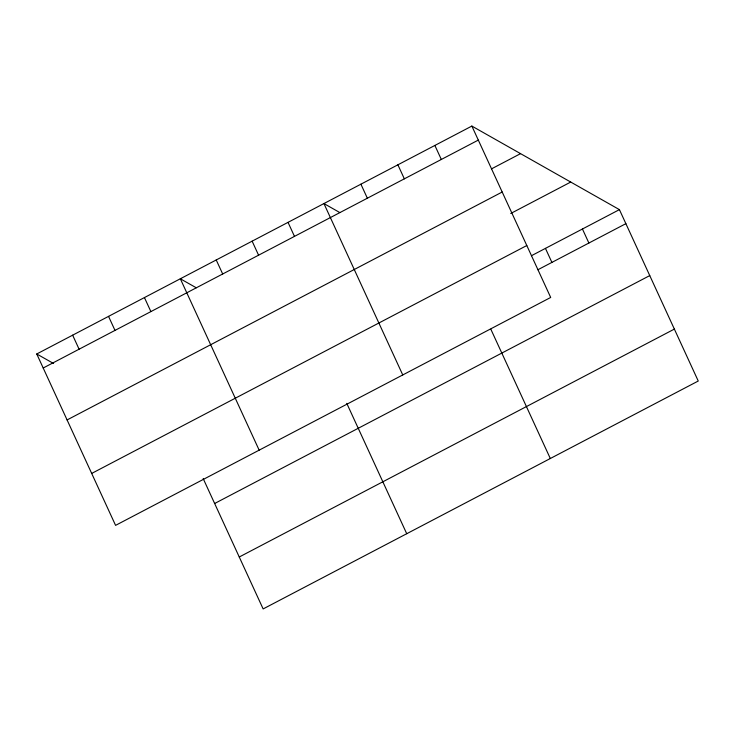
<?xml version="1.0" encoding="UTF-8"?>
<svg xmlns="http://www.w3.org/2000/svg" width="735" height="735" viewBox="0 0 735 735"><rect width="100%" height="100%" fill="white"/><g stroke="black" fill="none" stroke-linecap="round" stroke-linejoin="round"><path stroke-width="1.1" d="M471.861 126.071L550.69 297.454L115.579 525.369L36.75 353.976L471.861 126.071L619.421 209.631L698.25 381.024L263.139 608.929L203.182 478.577M43.2 368.005L478.31 140.091M491.568 168.829L520.555 153.643M67.087 419.933L502.189 192.019M510.751 213.472L570.727 182.059M91.691 473.432L526.802 245.527M531.46 255.706L619.421 209.631M537.91 269.736L625.871 223.66M214.648 503.503L649.758 275.588M239.261 557.001L674.362 329.096M339.836 212.571L323.924 203.558L402.752 374.942M196.254 287.78L180.332 278.767L259.161 450.151M36.75 353.976L53.609 363.522M582.442 229.008L588.891 243.037M545.453 248.384L551.902 262.404M434.872 145.438L441.322 159.467M490.833 329.197L550.313 458.511M397.892 164.815L404.342 178.835M360.903 184.182L367.353 198.211M288.028 222.356L294.478 236.385M346.773 403.368L406.731 533.72M252.133 241.163L258.582 255.192M216.228 259.969L222.687 273.99M144.437 297.574L150.886 311.594M108.541 316.372L114.991 330.401M72.646 335.178L79.095 349.198"/></g></svg>
